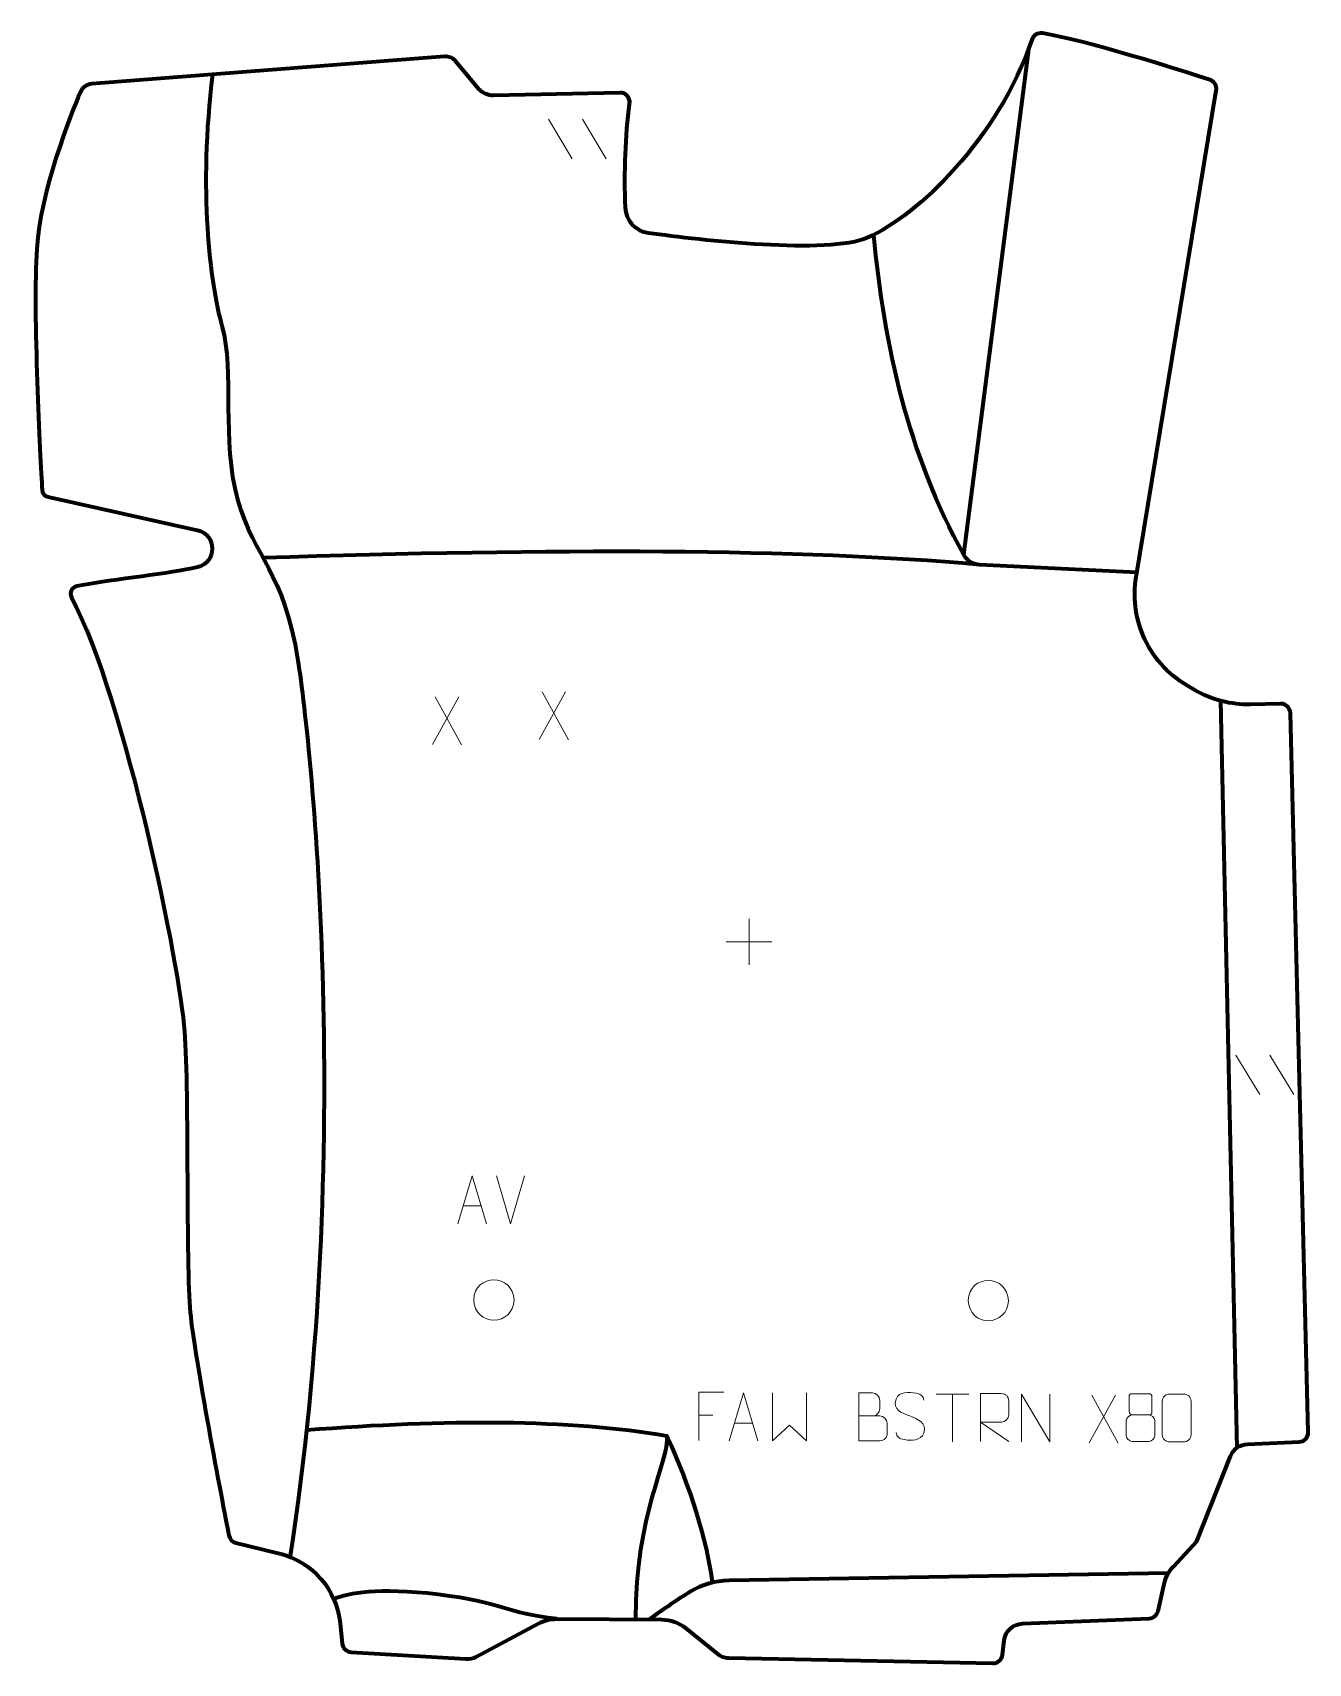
# Model space of a CAD drawing. Header units: millimetres. Extents: x -333 to 332, y -425 to 425.
import ezdxf

# ---------------------------------------------------------------- set-up
doc = ezdxf.new("R2010")
doc.units = ezdxf.units.MM
doc.header["$MEASUREMENT"] = 0
for name, color, linetype in [('layer 1', 7, 'Continuous'), ('layer 2', 7, 'Continuous'), ('layer 3', 7, 'Continuous')]:
    doc.layers.add(name, color=color, linetype=linetype)

msp = doc.modelspace()

# ---------------------------------------------------------------- linework, layer by layer
at = {"layer": 'layer 1', "color": 250, "lineweight": 9}
for points in [[(-64.4347, 380.1048), (-64.4347, 380.1048), (-52.0704, 359.5605), (-52.0704, 359.5605)], [(-46.7048, 380.1048), (-46.7048, 380.1048), (-34.3405, 359.5605), (-34.3405, 359.5605)], [(-55.4288, 81.5147), (-55.4288, 81.5147), (-69.1694, 56.6189), (-69.1694, 56.6189)], [(-67.7148, 81.5147), (-67.7148, 81.5147), (-53.9742, 56.5612), (-53.9742, 56.5612)], [(40.2208, -36.8142), (40.2208, -36.8142), (40.2208, -60.7921), (40.2208, -60.7921)], [(28.2319, -48.8032), (28.2319, -48.8032), (52.2098, -48.8032), (52.2098, -48.8032)], [(294.2344, -107.8404), (294.2344, -107.8404), (306.5987, -128.3847), (306.5987, -128.3847)], [(311.9643, -107.8404), (311.9643, -107.8404), (324.3286, -128.3847), (324.3286, -128.3847)], [(-84.225, -195.8003), (-84.225, -195.8003), (-91.5468, -170.8467), (-91.5468, -170.8467)], [(-76.9031, -170.8467), (-76.9031, -170.8467), (-84.2249, -195.8003), (-84.2249, -195.8003)], [(-108.8619, -186.5436), (-108.8619, -186.5436), (-99.3662, -186.5436), (-99.3662, -186.5436)]]:
    msp.add_open_spline(points, degree=3, dxfattribs=at)
for points, knots in [([(-111.5845, -195.793), (-111.5845, -195.793), (-104.2135, -170.8395), (-104.2135, -170.8395), (-104.2135, -170.8395), (-104.2135, -170.8395), (-96.6436, -195.793), (-96.6436, -195.793)], [0, 0, 0, 0, 0.33333333, 0.33333333, 0.33333333, 0.33333333, 1, 1, 1, 1]), ([(-103.3112, -235.4481), (-103.2405, -228.8077), (-97.9665, -224.9617), (-92.8112, -225.0587), (-92.8112, -225.0587), (-87.6559, -224.9617), (-82.3819, -229.0251), (-82.3112, -235.6655), (-82.3112, -235.6655), (-82.6814, -241.9948), (-87.1233, -246.0255), (-92.8112, -246.0549), (-92.8112, -246.0549), (-97.9665, -246.1519), (-103.2405, -242.0885), (-103.3112, -235.4481)], [0, 0, 0, 0, 0.2, 0.2, 0.2, 0.2, 0.4, 0.4, 0.4, 0.4, 0.6, 0.6, 0.6, 0.6, 1, 1, 1, 1]), ([(154.5623, -235.7626), (154.633, -229.1222), (159.907, -225.2762), (165.0623, -225.3732), (165.0623, -225.3732), (170.2176, -225.2762), (175.4916, -229.3396), (175.5623, -235.98), (175.5623, -235.98), (175.1921, -242.3093), (170.7502, -246.34), (165.0623, -246.3694), (165.0623, -246.3694), (159.907, -246.4664), (154.633, -242.403), (154.5623, -235.7626)], [0, 0, 0, 0, 0.2, 0.2, 0.2, 0.2, 0.4, 0.4, 0.4, 0.4, 0.6, 0.6, 0.6, 0.6, 1, 1, 1, 1])]:
    msp.add_open_spline(points, degree=3, knots=knots, dxfattribs=at)
at = {"layer": 'layer 2', "color": 12, "lineweight": 200}
msp.add_open_spline([(-107.4439, -422.7443), (-107.4439, -422.7443), (-167.3029, -419.1795), (-167.3029, -419.1795), (-167.3029, -419.1795), (-169.7508, -419.0331), (-171.7313, -417.1398), (-171.979, -414.7088), (-171.979, -414.7088), (-171.979, -414.7088), (-173.0542, -404.1565), (-173.0542, -404.1565), (-173.0542, -404.1565), (-174.8446, -386.5867), (-187.5074, -372.0269), (-204.7044, -367.7653), (-204.7044, -367.7653), (-204.7044, -367.7653), (-227.4295, -362.1339), (-227.4295, -362.1339), (-227.4295, -362.1339), (-229.3184, -361.6662), (-230.7627, -360.1506), (-231.1317, -358.2463), (-231.1317, -358.2463), (-234.325, -341.7783), (-249.1128, -264.872), (-251.2432, -242.0484), (-251.2432, -242.0484), (-253.6336, -216.4374), (-251.8408, -129.4795), (-254.2316, -95.5302), (-254.2316, -95.5302), (-256.5521, -62.5727), (-284.7821, 76.4736), (-313.222, 130.8864), (-313.222, 130.8864), (-314.4582, 133.2518), (-313.0477, 136.1389), (-310.4177, 136.6317), (-310.4177, 136.6317), (-289.2709, 140.5949), (-262.1747, 143.096), (-247.533, 146.4996), (-247.533, 146.4996), (-237.2185, 148.8975), (-237.2295, 163.5342), (-247.5486, 165.9144), (-247.5486, 165.9144), (-247.5486, 165.9144), (-325.3847, 183.1522), (-325.3847, 183.1522), (-325.3847, 183.1522), (-327.1342, 183.5399), (-328.4112, 185.0367), (-328.5107, 186.82), (-328.5107, 186.82), (-329.4089, 202.9427), (-333.4609, 279.5096), (-331.3276, 312.4565), (-331.3276, 312.4565), (-329.3418, 343.133), (-313.7455, 382.03), (-308.5223, 394.3197), (-308.5223, 394.3197), (-307.5031, 396.7172), (-305.227, 398.3474), (-302.6221, 398.5495), (-302.6221, 398.5495), (-302.6221, 398.5495), (-118.5998, 412.8324), (-118.5998, 412.8324), (-118.5998, 412.8324), (-116.33, 413.0084), (-114.1164, 412.0739), (-112.6643, 410.3263), (-112.6643, 410.3263), (-112.6643, 410.3263), (-100.6664, 395.8843), (-100.6664, 395.8843), (-100.6664, 395.8843), (-98.7497, 393.7108), (-95.9797, 392.4747), (-93.0763, 392.4976), (-93.0763, 392.4976), (-93.0763, 392.4976), (-27.09, 393.9256), (-27.09, 393.9256), (-27.09, 393.9256), (-24.0095, 393.9923), (-21.6117, 391.295), (-22.0315, 388.253), (-22.0315, 388.253), (-24.3912, 371.1609), (-24.8608, 352.9254), (-24.2452, 334.0652), (-24.2452, 334.0652), (-24.0233, 327.2729), (-18.9027, 321.6334), (-12.1456, 320.7193), (-12.1456, 320.7193), (14.8879, 317.0624), (81.3942, 309.3175), (102.1651, 318.4125), (102.1651, 318.4125), (127.83, 329.6513), (170.1955, 369.8295), (187.7723, 421.5884), (187.7723, 421.5884), (188.5498, 423.8789), (190.8436, 425.3024), (193.2431, 424.9447), (193.2431, 424.9447), (214.5904, 421.7644), (265.7386, 405.5274), (280.5578, 400.7427), (280.5578, 400.7427), (282.9094, 399.9839), (284.3519, 397.6266), (283.9515, 395.196), (283.9515, 395.196), (283.9515, 395.196), (242.1734, 141.3286), (242.1734, 141.3286), (242.1734, 141.3286), (240.5062, 131.2), (241.7035, 120.809), (245.631, 111.3203), (245.631, 111.3203), (245.631, 111.3203), (245.631, 111.3203), (245.631, 111.3203), (245.631, 111.3203), (250.2626, 100.1302), (258.4541, 90.7661), (268.9457, 84.6669), (268.9457, 84.6669), (268.9457, 84.6669), (272.7279, 82.468), (272.7279, 82.468), (272.7279, 82.468), (281.5632, 77.3319), (291.6523, 74.7316), (301.8786, 74.9556), (301.8786, 74.9556), (301.8786, 74.9556), (317.5119, 75.2982), (317.5119, 75.2982), (317.5119, 75.2982), (320.2675, 75.3585), (322.5521, 73.1854), (322.6205, 70.4397), (322.6205, 70.4397), (322.6205, 70.4397), (331.9377, -304.4534), (331.9377, -304.4534), (331.9377, -304.4534), (332.0051, -307.1719), (329.8733, -309.442), (327.1474, -309.5552), (327.1474, -309.5552), (327.1474, -309.5552), (300.3137, -310.6697), (300.3137, -310.6697), (300.3137, -310.6697), (296.3597, -310.8333), (292.875, -313.306), (291.4254, -316.9759), (291.4254, -316.9759), (291.4254, -316.9759), (273.8885, -361.3674), (273.8885, -361.3674), (273.8885, -361.3674), (273.8885, -361.3674), (261.639, -374.4903), (261.639, -374.4903), (261.639, -374.4903), (259.2239, -377.0776), (257.5425, -380.2579), (256.7671, -383.7063), (256.7671, -383.7063), (256.7671, -383.7063), (253.6112, -397.737), (253.6112, -397.737), (253.6112, -397.737), (253.1159, -399.939), (251.1978, -401.5346), (248.9351, -401.6264), (248.9351, -401.6264), (248.9351, -401.6264), (182.8189, -404.3022), (182.8189, -404.3022), (182.8189, -404.3022), (177.9019, -404.5008), (173.8612, -408.2349), (173.2918, -413.1061), (173.2918, -413.1061), (173.2918, -413.1061), (172.4159, -420.5942), (172.4159, -420.5942), (172.4159, -420.5942), (172.1178, -423.1451), (169.9231, -425.0522), (167.3468, -424.9993), (167.3468, -424.9993), (167.3468, -424.9993), (29.6904, -422.1732), (29.6904, -422.1732), (29.6904, -422.1732), (27.4669, -422.1277), (25.3223, -421.3445), (23.5954, -419.9482), (23.5954, -419.9482), (23.5954, -419.9482), (7.1846, -406.6774), (7.1846, -406.6774), (7.1846, -406.6774), (3.653, -403.8213), (-0.7502, -402.2504), (-5.2982, -402.2233), (-5.2982, -402.2233), (-5.2982, -402.2233), (-60.0962, -401.898), (-60.0962, -401.898), (-60.0962, -401.898), (-63.43, -401.8786), (-66.7157, -402.6893), (-69.6547, -404.2577), (-69.6547, -404.2577), (-69.6547, -404.2577), (-102.1276, -421.5823), (-102.1276, -421.5823), (-102.1276, -421.5823), (-103.7577, -422.4522), (-105.5982, -422.8544), (-107.4439, -422.7443)], degree=3, knots=[0, 0, 0, 0, 0.01666667, 0.01666667, 0.01666667, 0.01666667, 0.03333333, 0.03333333, 0.03333333, 0.03333333, 0.05, 0.05, 0.05, 0.05, 0.06666667, 0.06666667, 0.06666667, 0.06666667, 0.08333333, 0.08333333, 0.08333333, 0.08333333, 0.1, 0.1, 0.1, 0.1, 0.11666667, 0.11666667, 0.11666667, 0.11666667, 0.13333333, 0.13333333, 0.13333333, 0.13333333, 0.15, 0.15, 0.15, 0.15, 0.16666667, 0.16666667, 0.16666667, 0.16666667, 0.18333333, 0.18333333, 0.18333333, 0.18333333, 0.2, 0.2, 0.2, 0.2, 0.21666667, 0.21666667, 0.21666667, 0.21666667, 0.23333333, 0.23333333, 0.23333333, 0.23333333, 0.25, 0.25, 0.25, 0.25, 0.26666667, 0.26666667, 0.26666667, 0.26666667, 0.28333333, 0.28333333, 0.28333333, 0.28333333, 0.3, 0.3, 0.3, 0.3, 0.31666667, 0.31666667, 0.31666667, 0.31666667, 0.33333333, 0.33333333, 0.33333333, 0.33333333, 0.35, 0.35, 0.35, 0.35, 0.36666667, 0.36666667, 0.36666667, 0.36666667, 0.38333333, 0.38333333, 0.38333333, 0.38333333, 0.4, 0.4, 0.4, 0.4, 0.41666667, 0.41666667, 0.41666667, 0.41666667, 0.43333333, 0.43333333, 0.43333333, 0.43333333, 0.45, 0.45, 0.45, 0.45, 0.46666667, 0.46666667, 0.46666667, 0.46666667, 0.48333333, 0.48333333, 0.48333333, 0.48333333, 0.5, 0.5, 0.5, 0.5, 0.51666667, 0.51666667, 0.51666667, 0.51666667, 0.53333333, 0.53333333, 0.53333333, 0.53333333, 0.55, 0.55, 0.55, 0.55, 0.56666667, 0.56666667, 0.56666667, 0.56666667, 0.58333333, 0.58333333, 0.58333333, 0.58333333, 0.6, 0.6, 0.6, 0.6, 0.61666667, 0.61666667, 0.61666667, 0.61666667, 0.63333333, 0.63333333, 0.63333333, 0.63333333, 0.65, 0.65, 0.65, 0.65, 0.66666667, 0.66666667, 0.66666667, 0.66666667, 0.68333333, 0.68333333, 0.68333333, 0.68333333, 0.7, 0.7, 0.7, 0.7, 0.71666667, 0.71666667, 0.71666667, 0.71666667, 0.73333333, 0.73333333, 0.73333333, 0.73333333, 0.75, 0.75, 0.75, 0.75, 0.76666667, 0.76666667, 0.76666667, 0.76666667, 0.78333333, 0.78333333, 0.78333333, 0.78333333, 0.8, 0.8, 0.8, 0.8, 0.81666667, 0.81666667, 0.81666667, 0.81666667, 0.83333333, 0.83333333, 0.83333333, 0.83333333, 0.85, 0.85, 0.85, 0.85, 0.86666667, 0.86666667, 0.86666667, 0.86666667, 0.88333333, 0.88333333, 0.88333333, 0.88333333, 0.9, 0.9, 0.9, 0.9, 0.91666667, 0.91666667, 0.91666667, 0.91666667, 0.93333333, 0.93333333, 0.93333333, 0.93333333, 0.95, 0.95, 0.95, 0.95, 0.96666667, 0.96666667, 0.96666667, 0.96666667, 1, 1, 1, 1], dxfattribs=at)
at = {"layer": 'layer 2', "color": 250, "lineweight": 9}
for points in [[(-111.1391, 78.9048), (-111.1391, 78.9048), (-124.8797, 54.009), (-124.8797, 54.009)], [(-123.4251, 78.9048), (-123.4251, 78.9048), (-109.6845, 53.9513), (-109.6845, 53.9513)]]:
    msp.add_open_spline(points, degree=3, dxfattribs=at)
at = {"layer": 'layer 3', "color": 142, "lineweight": 200}
for points in [[(185.9248, 416.4358), (185.9248, 416.4358), (152.1351, 153.0868), (152.1351, 153.0868)], [(-213.3341, 151.5844), (-62.1854, 156.4792), (67.2115, 156.3885), (160.3663, 147.99)], [(286.2184, 76.8507), (286.2184, 76.8507), (294.7285, -312.6569), (294.7285, -312.6569)], [(-2.6226, -306.3731), (-1.4274, -319.7741), (-19.0606, -346.8741), (-19.0606, -402.1417)]]:
    msp.add_open_spline(points, degree=3, dxfattribs=at)
for points, knots in [([(-239.6012, 403.4407), (-247.0596, 343.4279), (-240.9612, 294.3834), (-234.7089, 272.3263), (-234.7089, 272.3263), (-227.9352, 248.4295), (-235.3061, 212.7929), (-226.5407, 181.8215), (-226.5407, 181.8215), (-217.7752, 150.8501), (-202.4198, 144.8864), (-195.0567, 97.8142), (-195.0567, 97.8142), (-187.9718, 52.521), (-166.1448, -156.9468), (-199.2332, -369.9388)], [0, 0, 0, 0, 0.2, 0.2, 0.2, 0.2, 0.4, 0.4, 0.4, 0.4, 0.6, 0.6, 0.6, 0.6, 1, 1, 1, 1]), ([(105.1876, 319.832), (110.4684, 262.4132), (123.1793, 205.2604), (152.1348, 153.0867), (152.1348, 153.0867), (153.8029, 150.0817), (156.925, 148.1623), (160.3663, 147.9897), (160.3663, 147.9897), (160.3663, 147.9897), (242.5917, 143.8721), (242.5917, 143.8721)], [0, 0, 0, 0, 0.25, 0.25, 0.25, 0.25, 0.5, 0.5, 0.5, 0.5, 1, 1, 1, 1]), ([(-190.566, -303.3328), (-117.7999, -297.6425), (-53.5534, -297.5967), (-2.6226, -306.3731), (-2.6226, -306.3731), (9.5904, -333.5165), (18.0821, -360.0443), (21.0256, -382.9742)], [0, 0, 0, 0, 0.33333333, 0.33333333, 0.33333333, 0.33333333, 1, 1, 1, 1]), ([(258.997, -378.0439), (258.997, -378.0439), (29.7949, -381.8528), (29.7949, -381.8528), (29.7949, -381.8528), (22.7019, -381.9735), (15.7621, -383.9592), (9.707, -387.6422), (9.707, -387.6422), (3.327, -391.5232), (-4.0433, -396.5986), (-11.5991, -401.898)], [0, 0, 0, 0, 0.25, 0.25, 0.25, 0.25, 0.5, 0.5, 0.5, 0.5, 1, 1, 1, 1]), ([(-60.0963, -401.8981), (-86.2927, -398.9894), (-88.4843, -393.1322), (-121.8528, -389.1617), (-121.8528, -389.1617), (-154.0639, -385.3288), (-168.0431, -388.4784), (-176.4738, -391.3514)], [0, 0, 0, 0, 0.33333333, 0.33333333, 0.33333333, 0.33333333, 1, 1, 1, 1])]:
    msp.add_open_spline(points, degree=3, knots=knots, dxfattribs=at)
at = {"layer": 'layer 3', "color": 250, "lineweight": 9}
for points, knots in [([(27.1765, -283.556), (27.1765, -283.556), (14.1173, -283.556), (14.1173, -283.556), (14.1173, -283.556), (14.1173, -283.556), (14.1173, -308.8687), (14.1173, -308.8687)], [0, 0, 0, 0, 0.33333333, 0.33333333, 0.33333333, 0.33333333, 1, 1, 1, 1]), ([(29.8965, -308.9579), (29.8965, -308.9579), (37.2675, -284.0044), (37.2675, -284.0044), (37.2675, -284.0044), (37.2675, -284.0044), (44.8374, -308.9579), (44.8374, -308.9579)], [0, 0, 0, 0, 0.33333333, 0.33333333, 0.33333333, 0.33333333, 1, 1, 1, 1]), ([(52.5513, -284.0093), (52.5513, -284.0093), (52.5513, -308.9673), (52.5513, -308.9673), (52.5513, -308.9673), (52.5513, -308.9673), (61.394, -300.9026), (61.394, -300.9026), (61.394, -300.9026), (61.394, -300.9026), (70.2364, -308.9667), (70.2364, -308.9667), (70.2364, -308.9667), (70.2364, -308.9667), (70.2364, -284.0093), (70.2364, -284.0093)], [0, 0, 0, 0, 0.2, 0.2, 0.2, 0.2, 0.4, 0.4, 0.4, 0.4, 0.6, 0.6, 0.6, 0.6, 1, 1, 1, 1]), ([(97.5351, -296.037), (101.1737, -296.0366), (104.7608, -296.0366), (108.4002, -296.037), (108.4002, -296.037), (110.3756, -296.0543), (112.2992, -297.7904), (112.2992, -299.84), (112.2992, -299.84), (112.2988, -300.9686), (112.2988, -304.018), (112.2992, -305.1469), (112.2992, -305.1469), (112.3168, -307.0048), (110.7747, -309.0187), (108.4532, -309.0018), (108.4532, -309.0018), (104.8134, -309.0014), (101.174, -309.0014), (97.5351, -309.0018), (97.5351, -309.0018), (97.5351, -300.6835), (97.5351, -292.3657), (97.5351, -284.0482), (97.5351, -284.0482), (99.9088, -284.0482), (102.2829, -284.0482), (104.6571, -284.0482), (104.6571, -284.0482), (106.3379, -284.0306), (108.4347, -285.9411), (108.4524, -287.9035), (108.4524, -287.9035), (108.452, -289.9696), (108.452, -290.1156), (108.4524, -292.1821), (108.4524, -292.1821), (108.4697, -294.2482), (106.6152, -296.0543), (104.6052, -296.037)], [0, 0, 0, 0, 0.09090909, 0.09090909, 0.09090909, 0.09090909, 0.18181818, 0.18181818, 0.18181818, 0.18181818, 0.27272727, 0.27272727, 0.27272727, 0.27272727, 0.36363636, 0.36363636, 0.36363636, 0.36363636, 0.45454545, 0.45454545, 0.45454545, 0.45454545, 0.54545455, 0.54545455, 0.54545455, 0.54545455, 0.63636364, 0.63636364, 0.63636364, 0.63636364, 0.72727273, 0.72727273, 0.72727273, 0.72727273, 0.81818182, 0.81818182, 0.81818182, 0.81818182, 1, 1, 1, 1]), ([(124.1343, -296.0366), (119.886, -294.5662), (114.9779, -292.7704), (116.983, -287.2501), (116.983, -287.2501), (118.4865, -283.1102), (123.7001, -283.4987), (127.3037, -284.0998), (127.3037, -284.0998), (130.1643, -284.577), (131.029, -285.7902), (131.3396, -287.8743)], [0, 0, 0, 0, 0.25, 0.25, 0.25, 0.25, 0.5, 0.5, 0.5, 0.5, 1, 1, 1, 1]), ([(161.0497, -309.3038), (161.0497, -309.3038), (161.0497, -284.3503), (161.0497, -284.3503), (161.0497, -284.3503), (164.6445, -284.3503), (168.24, -284.3503), (171.8352, -284.3503), (171.8352, -284.3503), (174.1605, -284.388), (175.7178, -285.878), (175.7137, -288.2444), (175.7137, -288.2444), (175.7133, -290.2799), (175.7133, -293.3393), (175.7137, -295.3753), (175.7137, -295.3753), (175.7072, -297.2508), (173.8949, -299.1926), (171.8854, -299.2117), (171.8854, -299.2117), (171.8854, -299.2117), (161.0497, -299.2117), (161.0497, -299.2117), (161.0497, -299.2117), (161.0497, -299.2117), (175.7044, -309.3038), (175.7044, -309.3038)], [0, 0, 0, 0, 0.125, 0.125, 0.125, 0.125, 0.25, 0.25, 0.25, 0.25, 0.375, 0.375, 0.375, 0.375, 0.5, 0.5, 0.5, 0.5, 0.625, 0.625, 0.625, 0.625, 0.75, 0.75, 0.75, 0.75, 1, 1, 1, 1]), ([(182.4236, -309.5717), (182.4236, -309.5717), (182.4236, -284.6182), (182.4236, -284.6182), (182.4236, -284.6182), (182.4236, -284.6182), (197.0784, -309.5717), (197.0784, -309.5717), (197.0784, -309.5717), (197.0784, -309.5717), (197.0784, -284.6182), (197.0784, -284.6182)], [0, 0, 0, 0, 0.25, 0.25, 0.25, 0.25, 0.5, 0.5, 0.5, 0.5, 1, 1, 1, 1]), ([(238.4754, -285.8805), (238.4754, -288.0935), (238.4754, -291.7758), (238.4754, -293.9891), (238.4754, -293.9891), (238.4904, -294.4965), (239.2978, -295.4279), (239.9979, -295.4267), (239.9979, -295.4267), (242.9678, -295.4265), (245.938, -295.5114), (248.9084, -295.5117), (248.9084, -295.5117), (249.7055, -295.5075), (250.4262, -294.7172), (250.4236, -293.9965), (250.4236, -293.9965), (250.4233, -291.7805), (250.4233, -288.0958), (250.4236, -285.8805), (250.4236, -285.8805), (250.4051, -285.1697), (249.7937, -284.4093), (248.9598, -284.4167), (248.9598, -284.4167), (245.9427, -284.417), (242.9258, -284.417), (239.9092, -284.4167), (239.9092, -284.4167), (239.2828, -284.4091), (238.4587, -285.1201), (238.4754, -285.8805)], [0, 0, 0, 0, 0.11111111, 0.11111111, 0.11111111, 0.11111111, 0.22222222, 0.22222222, 0.22222222, 0.22222222, 0.33333333, 0.33333333, 0.33333333, 0.33333333, 0.44444444, 0.44444444, 0.44444444, 0.44444444, 0.55555556, 0.55555556, 0.55555556, 0.55555556, 0.66666667, 0.66666667, 0.66666667, 0.66666667, 0.77777778, 0.77777778, 0.77777778, 0.77777778, 1, 1, 1, 1]), ([(259.727, -284.594), (262.0931, -284.594), (264.4596, -284.594), (266.8261, -284.594), (266.8261, -284.594), (268.8066, -284.5584), (270.8326, -286.0527), (270.8597, -288.4948), (270.8597, -288.4948), (270.8593, -294.2522), (270.8593, -300.01), (270.8597, -305.7682), (270.8597, -305.7682), (270.7176, -308.0958), (269.0112, -309.5781), (266.8261, -309.5889), (266.8261, -309.5889), (264.4537, -309.5885), (262.0813, -309.5885), (259.7093, -309.5889), (259.7093, -309.5889), (257.7508, -309.6945), (255.7444, -307.8066), (255.7558, -305.7856), (255.7558, -305.7856), (255.7562, -300.005), (255.7562, -294.2247), (255.7558, -288.4449), (255.7558, -288.4449), (255.7601, -286.3029), (257.5372, -284.5804), (259.727, -284.594)], [0, 0, 0, 0, 0.11111111, 0.11111111, 0.11111111, 0.11111111, 0.22222222, 0.22222222, 0.22222222, 0.22222222, 0.33333333, 0.33333333, 0.33333333, 0.33333333, 0.44444444, 0.44444444, 0.44444444, 0.44444444, 0.55555556, 0.55555556, 0.55555556, 0.55555556, 0.66666667, 0.66666667, 0.66666667, 0.66666667, 0.77777778, 0.77777778, 0.77777778, 0.77777778, 1, 1, 1, 1]), ([(124.1343, -296.0367), (128.1529, -297.6834), (133.1824, -299.5717), (131.3484, -304.932), (131.3484, -304.932), (129.8886, -309.1984), (124.9778, -308.9417), (121.2517, -308.387), (121.2517, -308.387), (118.5017, -307.9772), (117.2808, -306.7637), (116.9028, -304.6515)], [0, 0, 0, 0, 0.25, 0.25, 0.25, 0.25, 0.5, 0.5, 0.5, 0.5, 1, 1, 1, 1]), ([(237.0166, -298.3987), (237.0166, -301.5695), (237.0166, -303.2716), (237.0166, -306.443), (237.0166, -306.443), (237.0081, -307.6649), (238.706, -309.3576), (239.9586, -309.3661), (239.9586, -309.3661), (242.9417, -309.3658), (245.925, -309.3658), (248.9084, -309.3661), (248.9084, -309.3661), (250.2317, -309.3544), (251.8521, -307.7328), (251.841, -306.4336), (251.841, -306.4336), (251.8407, -303.2654), (251.8407, -301.5666), (251.841, -298.3987), (251.841, -298.3987), (251.7713, -297.0183), (250.1935, -295.4397), (248.8881, -295.4458), (248.8881, -295.4458), (245.9115, -295.4461), (242.9349, -295.4461), (239.9586, -295.4458), (239.9586, -295.4458), (238.8791, -295.4394), (237.0328, -297.0183), (237.0166, -298.3987)], [0, 0, 0, 0, 0.11111111, 0.11111111, 0.11111111, 0.11111111, 0.22222222, 0.22222222, 0.22222222, 0.22222222, 0.33333333, 0.33333333, 0.33333333, 0.33333333, 0.44444444, 0.44444444, 0.44444444, 0.44444444, 0.55555556, 0.55555556, 0.55555556, 0.55555556, 0.66666667, 0.66666667, 0.66666667, 0.66666667, 0.77777778, 0.77777778, 0.77777778, 0.77777778, 1, 1, 1, 1])]:
    msp.add_open_spline(points, degree=3, knots=knots, dxfattribs=at)
for points in [[(137.8657, -284.6417), (137.8657, -284.6417), (154.8529, -284.6417), (154.8529, -284.6417)], [(146.3595, -309.5717), (146.3595, -309.5717), (146.3595, -284.6182), (146.3595, -284.6182)], [(231.3553, -285.2167), (231.3553, -285.2167), (217.6147, -310.1125), (217.6147, -310.1125)], [(219.0693, -285.2167), (219.0693, -285.2167), (232.8099, -310.1702), (232.8099, -310.1702)], [(14.1173, -295.6066), (14.1173, -295.6066), (21.3886, -295.6066), (21.3886, -295.6066)], [(32.6191, -299.7085), (32.6191, -299.7085), (42.1148, -299.7085), (42.1148, -299.7085)]]:
    msp.add_open_spline(points, degree=3, dxfattribs=at)

doc.saveas('drawing.dxf')
